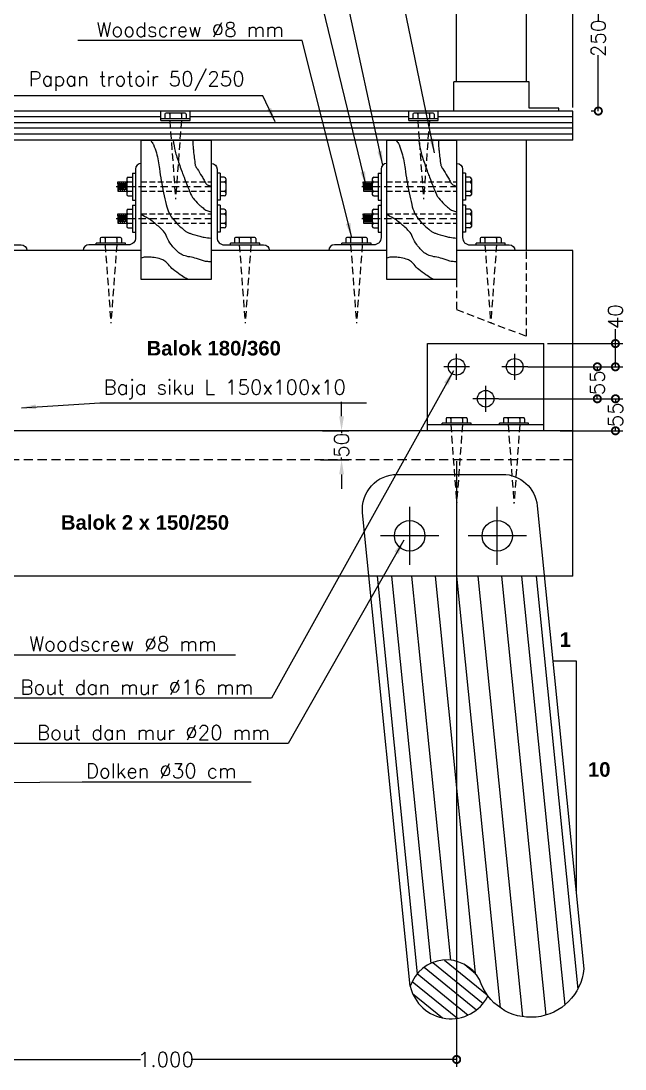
# Model space of a CAD drawing. Header units: metres. Extents: x -50 to 791, y -10 to 584.
# Drawn here: x 518.5 to 622.4, y 268.4 to 448.7 of the extents above; entities that cross this region are included whole.
import ezdxf
from ezdxf.enums import TextEntityAlignment as Align

# ---------------------------------------------------------------- set-up
doc = ezdxf.new("R2010")
doc.units = ezdxf.units.M
doc.header["$PDMODE"] = 3
doc.header["$PDSIZE"] = 5
doc.linetypes.add('DASHED2', pattern=[9.525, 6.35, -3.175])
doc.layers.get('0').update_dxf_attribs({"linetype": 'CONTINUOUS'})
doc.layers.get('DEFPOINTS').update_dxf_attribs({"linetype": 'CONTINUOUS'})
for name, color, linetype in [('ARSIRDOLKEN', 2, 'CONTINUOUS'), ('ARSIRKAYU', 2, 'CONTINUOUS'), ('BAJA', 3, 'CONTINUOUS'), ('KAYU', 3, 'CONTINUOUS'), ('UKURAN', 2, 'CONTINUOUS')]:
    doc.layers.add(name, color=color, linetype=linetype)
doc.styles.add('ARIALBOLD', font='arialbd.ttf')
doc.styles.get("Standard").update_dxf_attribs({"font": 'Simplex.shx'})
doc.dimstyles.get("Standard").update_dxf_attribs({"dimtxt": 0.18, "dimasz": 0.18, "dimexe": 0.18, "dimexo": 0.0625, "dimgap": 0.09, "dimtad": 0, "dimtih": 1, "dimtoh": 1, "dimdec": 4, "dimzin": 0, "dimdsep": 46, "dimtxsty": 'Standard', "dimcen": 0.09, "dimadec": 0, "dimazin": 0, "dimtfac": 1, "dimtdec": 4, "dimtofl": 0, "dimtmove": 0, "dimatfit": 3, "dimfxl": 1, "dimtolj": 1, "dimtzin": 0, "dimarcsym": 0})

# ---------------------------------------------------------------- blocks, each defined once
blk = doc.blocks.new('_DOTSMALL')
at = {"color": 0, "linetype": 'ByBlock', "const_width": 0.5}
blk.add_lwpolyline([(-0.0625, 0, 1), (0.0625, 0, 1)], format="xyb", close=True, dxfattribs=at)
blk = doc.blocks.new('*D58')
at = {"color": 0, "linetype": 'ByBlock'}
for p, q in [((543.75, 369.13), (543.75, 264.94)), ((643.75, 369.13), (643.75, 264.94)), ((543.75, 266.19), (589.4, 266.19)), ((643.75, 266.19), (598.1, 266.19))]:
    blk.add_line(p, q, dxfattribs=at)
at = {"layer": 'DEFPOINTS', "color": 0, "linetype": 'ByBlock'}
for p in [(543.75, 369.75), (643.75, 369.75), (643.75, 266.19)]:
    blk.add_point(p, dxfattribs=at)
at = {"color": 0, "linetype": 'ByBlock', "xscale": 2.5, "yscale": 2.5, "zscale": 2.5, "rotation": 180}
blk.add_blockref('_DOTSMALL', (543.75, 266.19), dxfattribs=at)
at = {"color": 0, "linetype": 'ByBlock', "xscale": 2.5, "yscale": 2.5, "zscale": 2.5}
blk.add_blockref('_DOTSMALL', (643.75, 266.19), dxfattribs=at)
at = {"color": 0, "linetype": 'ByBlock', "insert": (593.75, 266.19), "char_height": 2.5, "attachment_point": 5}
blk.add_mtext('\\A1;1.000', dxfattribs=at)
blk = doc.blocks.new('*D45')
at = {"color": 0, "linetype": 'ByBlock'}
for p, q in [((593.42, 509.98), (593.42, 549.35)), ((613.42, 419.98), (613.42, 549.35)), ((593.42, 548.1), (599.58, 548.1)), ((613.42, 548.1), (607.26, 548.1))]:
    blk.add_line(p, q, dxfattribs=at)
at = {"layer": 'DEFPOINTS', "color": 0, "linetype": 'ByBlock'}
for p in [(593.42, 548.1), (593.42, 509.35), (613.42, 419.35)]:
    blk.add_point(p, dxfattribs=at)
at = {"color": 0, "linetype": 'ByBlock', "xscale": 2.5, "yscale": 2.5, "zscale": 2.5, "rotation": 180}
blk.add_blockref('_DOTSMALL', (593.42, 548.1), dxfattribs=at)
at = {"color": 0, "linetype": 'ByBlock', "xscale": 2.5, "yscale": 2.5, "zscale": 2.5}
blk.add_blockref('_DOTSMALL', (613.42, 548.1), dxfattribs=at)
at = {"color": 0, "linetype": 'ByBlock', "insert": (603.42, 548.1), "char_height": 2.5, "attachment_point": 5}
blk.add_mtext('\\A1;200', dxfattribs=at)
blk = doc.blocks.new('*D56')
at = {"color": 0, "linetype": 'ByBlock'}
for p, q in [((657.92, 454.35), (669.37, 454.35)), ((668.12, 454.35), (668.12, 444.76)), ((668.12, 429.35), (668.12, 438.94)), ((667.49, 429.35), (666.87, 429.35))]:
    blk.add_line(p, q, dxfattribs=at)
at = {"layer": 'DEFPOINTS', "color": 0, "linetype": 'ByBlock'}
for p in [(657.29, 454.35), (668.12, 454.35), (668.12, 429.35)]:
    blk.add_point(p, dxfattribs=at)
at = {"color": 0, "linetype": 'ByBlock', "xscale": 2.5, "yscale": 2.5, "zscale": 2.5}
for p, rotation in [((668.12, 454.35), 90), ((668.12, 429.35), 270)]:
    blk.add_blockref('_DOTSMALL', p, dxfattribs=dict(at, rotation=rotation))
at = {"color": 0, "linetype": 'ByBlock', "insert": (668.12, 441.85), "char_height": 2.5, "attachment_point": 5, "rotation": 90}
blk.add_mtext('\\A1;250', dxfattribs=at)
blk = doc.blocks.new('*D59')
at = {"color": 0, "linetype": 'ByBlock'}
for p, q in [((671.06, 389.35), (671.06, 391.85)), ((659.37, 389.35), (672.31, 389.35)), ((671.06, 385.35), (671.06, 389.35)), ((656.59, 385.35), (672.31, 385.35))]:
    blk.add_line(p, q, dxfattribs=at)
at = {"layer": 'DEFPOINTS', "color": 0, "linetype": 'ByBlock'}
for p in [(658.75, 389.35), (671.06, 389.35), (655.97, 385.35)]:
    blk.add_point(p, dxfattribs=at)
at = {"color": 0, "linetype": 'ByBlock', "xscale": 2.5, "yscale": 2.5, "zscale": 2.5}
for p, rotation in [((671.06, 389.35), 90), ((671.06, 385.35), 270)]:
    blk.add_blockref('_DOTSMALL', p, dxfattribs=dict(at, rotation=rotation))
at = {"color": 0, "linetype": 'ByBlock', "insert": (671.06, 393.97), "char_height": 2.5, "attachment_point": 5, "rotation": 90}
blk.add_mtext('\\A1;40', dxfattribs=at)
blk = doc.blocks.new('*D60')
at = {"color": 0, "linetype": 'ByBlock'}
for p, q in [((656.01, 385.35), (669.2, 385.35)), ((667.95, 385.35), (667.95, 384.71)), ((667.95, 379.85), (667.95, 380.49)), ((651.01, 379.85), (669.2, 379.85))]:
    blk.add_line(p, q, dxfattribs=at)
at = {"layer": 'DEFPOINTS', "color": 0, "linetype": 'ByBlock'}
for p in [(655.39, 385.35), (650.39, 379.85), (667.95, 379.85)]:
    blk.add_point(p, dxfattribs=at)
at = {"color": 0, "linetype": 'ByBlock', "xscale": 2.5, "yscale": 2.5, "zscale": 2.5}
for p, rotation in [((667.95, 385.35), 90), ((667.95, 379.85), 270)]:
    blk.add_blockref('_DOTSMALL', p, dxfattribs=dict(at, rotation=rotation))
at = {"color": 0, "linetype": 'ByBlock', "insert": (667.95, 382.6), "char_height": 2.5, "attachment_point": 5, "rotation": 90}
blk.add_mtext('\\A1;55', dxfattribs=at)
blk = doc.blocks.new('*D61')
at = {"color": 0, "linetype": 'ByBlock'}
for p, q in [((667.6, 379.85), (672.32, 379.85)), ((671.07, 379.85), (671.07, 379.21)), ((661.56, 374.35), (672.32, 374.35)), ((671.07, 374.35), (671.07, 374.99))]:
    blk.add_line(p, q, dxfattribs=at)
at = {"layer": 'DEFPOINTS', "color": 0, "linetype": 'ByBlock'}
for p in [(666.97, 379.85), (660.94, 374.35), (671.07, 374.35)]:
    blk.add_point(p, dxfattribs=at)
at = {"color": 0, "linetype": 'ByBlock', "xscale": 2.5, "yscale": 2.5, "zscale": 2.5}
for p, rotation in [((671.07, 379.85), 90), ((671.07, 374.35), 270)]:
    blk.add_blockref('_DOTSMALL', p, dxfattribs=dict(at, rotation=rotation))
at = {"color": 0, "linetype": 'ByBlock', "insert": (671.07, 377.1), "char_height": 2.5, "attachment_point": 5, "rotation": 90}
blk.add_mtext('\\A1;55', dxfattribs=at)
blk = doc.blocks.new('*D62')
at = {"color": 0, "linetype": 'ByBlock'}
for p, q in [((623.96, 376.85), (623.96, 379.35)), ((620.68, 374.35), (625.21, 374.35)), ((623.96, 374.35), (623.96, 373.93)), ((623.96, 369.35), (623.96, 369.77)), ((620.32, 369.35), (625.21, 369.35)), ((623.96, 366.85), (623.96, 364.35))]:
    blk.add_line(p, q, dxfattribs=at)
for points in [[(623.55, 376.85), (624.38, 376.85), (623.96, 374.35)], [(623.55, 366.85), (624.38, 366.85), (623.96, 369.35)]]:
    blk.add_solid(points, dxfattribs=at)
at = {"layer": 'DEFPOINTS', "color": 0, "linetype": 'ByBlock'}
for p in [(620.05, 374.35), (623.96, 374.35), (619.7, 369.35)]:
    blk.add_point(p, dxfattribs=at)
at = {"color": 0, "linetype": 'ByBlock', "insert": (623.96, 371.85), "char_height": 2.5, "attachment_point": 5, "rotation": 90}
blk.add_mtext('\\A1;50', dxfattribs=at)

msp = doc.modelspace()

# ---------------------------------------------------------------- hatches: boundary and pattern name
at = {"layer": 'ARSIRDOLKEN'}
h = msp.add_hatch(dxfattribs=at)
h.set_pattern_fill('ANSI31', color=256, scale=0.5, angle=-5.7525105, style=0)
h.set_pattern_definition([(140.7525, (932.2953, 225.8956), (1.004366, 1.229392), [])])
h.paths.add_polyline_path([(585.45085, 282.63558, 0.702806868), (598.81564, 280.97395, -0.088020689), (597.36888, 283.83619, 0.654603324)])

# ---------------------------------------------------------------- linework, layer by layer
for points in [[(579.74758, 353.20818), (586.63869, 284.80262)], [(582.24738, 353.20818), (588.95943, 286.58005)], [(585.68459, 353.20818), (592.34071, 287.13527)], [(589.74676, 353.20818), (596.62874, 284.89319)], [(597.08797, 353.20818), (604.72322, 277.41578)], [(601.15014, 353.20818), (608.75889, 277.67879)], [(604.58735, 353.20818), (612.02086, 279.41842)], [(607.08715, 353.20818), (614.24644, 282.14038)]]:
    msp.add_lwpolyline(points, dxfattribs=at)
at = {"layer": 'ARSIRDOLKEN', "flags": 128}
msp.add_lwpolyline([(593.41736, 353.20818), (600.89699, 278.96055)], dxfattribs=at)
at = {"layer": 'ARSIRKAYU', "flags": 128}
for points in [[(540.75183, 428.20818, -0.019753142), (541.17679, 427.6403, -0.057646975), (541.29102, 427.42497, -0.022421784), (541.77468, 426.00254, -0.024476392), (542.09381, 424.66362, -0.013279677), (542.31244, 423.29561, 0.008637962), (542.62899, 421.18966, 0.01780603), (543.46397, 417.11414, 0.04844725), (543.96697, 415.66696, 0.05981591), (544.49672, 414.80448, 0.034968077), (545.66173, 413.52914, 0.019760716), (546.62995, 412.67795, 0.046226062), (547.0889, 412.37115, 0.043910836), (547.53717, 412.1768, 0.0120989), (549.22966, 411.65854, 0.030135018), (549.99502, 411.49325, 0.01971733), (551.18348, 411.35837)], [(544.64681, 428.20818, 0.01449346), (545.01936, 426.29804, 0.026865131), (545.30494, 425.28715, 0.00085987), (546.09525, 422.98559, 0.006988623), (546.19692, 422.70395, 0.001799327), (546.53504, 421.81654, 0.001115236), (547.0889, 420.38798, 0.006729631), (547.49871, 419.37827, 0.009814086), (547.80249, 418.69554, 0.062915157), (548.10797, 418.21252, 0.025642408), (549.05126, 417.18125, 0.021150283), (549.49062, 416.783, 0.015664869), (550.12164, 416.29049, 0.069398475), (550.47761, 416.09932, 0.038070647), (551.18348, 415.89775)], [(548.03563, 428.20818, 0.007338165), (548.09427, 427.08129, 0.011373161), (548.15928, 426.35607, 0.00627569), (548.46069, 423.95159, 0.081818545), (548.51607, 423.77286, 0.026580705), (548.79712, 423.27852, -0.010004523), (549.58645, 421.99134, -0.005806736), (549.98137, 421.29915, 0.007232219), (550.30003, 420.74428, 0.138654003), (550.51894, 420.53644, 0.05784113), (551.18348, 420.27995)], [(582.98571, 428.20818, -0.019753142), (583.41067, 427.6403, -0.057646975), (583.52491, 427.42497, -0.022421784), (584.00857, 426.00254, -0.024476392), (584.32769, 424.66362, -0.013279677), (584.54633, 423.29561, 0.008637962), (584.86288, 421.18966, 0.01780603), (585.69786, 417.11414, 0.04844725), (586.20085, 415.66696, 0.05981591), (586.73061, 414.80448, 0.034968077), (587.89562, 413.52914, 0.019760716), (588.86384, 412.67795, 0.046226062), (589.32279, 412.37115, 0.043910836), (589.77105, 412.1768, 0.0120989), (591.46355, 411.65854, 0.030135018), (592.22891, 411.49325, 0.01971733), (593.41736, 411.35837)], [(586.88069, 428.20818, 0.01449346), (587.25325, 426.29804, 0.026865131), (587.53883, 425.28715, 0.00085987), (588.32913, 422.98559, 0.006988623), (588.43081, 422.70395, 0.001799327), (588.76893, 421.81654, 0.001115236), (589.32279, 420.38798, 0.006729631), (589.7326, 419.37827, 0.009814086), (590.03638, 418.69554, 0.062915157), (590.34185, 418.21252, 0.025642408), (591.28515, 417.18125, 0.021150283), (591.7245, 416.783, 0.015664869), (592.35553, 416.29049, 0.069398475), (592.7115, 416.09932, 0.038070647), (593.41736, 415.89775)], [(590.26952, 428.20818, 0.007338165), (590.32815, 427.08129, 0.011373161), (590.39317, 426.35607, 0.00627569), (590.69457, 423.95159, 0.081818545), (590.74996, 423.77286, 0.026580705), (591.03101, 423.27852, -0.010004523), (591.82033, 421.99134, -0.005806736), (592.21525, 421.29915, 0.007232219), (592.53392, 420.74428, 0.138654003), (592.75283, 420.53644, 0.05784113), (593.41736, 420.27995)], [(551.18348, 407.29448, -0.027525899), (550.41042, 407.3112, -0.055452058), (550.03244, 407.3829, -0.011264741), (549.37996, 407.59969, 0.010718179), (548.69447, 407.82828, 0.034774183), (547.50913, 408.10696, -0.039385086), (546.46451, 408.36273, -0.100157139), (545.63207, 408.8377, -0.049804136), (544.32376, 410.23333, -0.072287288), (543.60632, 411.51814, 0.0886207), (542.98579, 412.5493, 0.033547576), (542.30304, 413.2318, 0.017205157), (540.84503, 414.4199, 0.03572042), (540.2514, 414.80707, 0.02118041), (539.18348, 415.34171)], [(593.41736, 407.29448, -0.027525899), (592.64431, 407.3112, -0.055452058), (592.26633, 407.3829, -0.011264741), (591.61385, 407.59969, 0.010718179), (590.92836, 407.82828, 0.034774183), (589.74302, 408.10696, -0.039385086), (588.6984, 408.36273, -0.100157139), (587.86596, 408.8377, -0.049804136), (586.55764, 410.23333, -0.072287288), (585.8402, 411.51814, 0.0886207), (585.21967, 412.5493, 0.033547576), (584.53693, 413.2318, 0.017205157), (583.07892, 414.4199, 0.03572042), (582.48529, 414.80707, 0.02118041), (581.41736, 415.34171)], [(547.32183, 404.20818, -0.007656834), (546.93757, 404.38163, -0.024532231), (546.82131, 404.4434, -0.01955886), (545.89352, 405.04667, -0.014266104), (544.68055, 405.95768, -0.06501111), (543.88418, 406.78185, 0.085778271), (543.25338, 407.3829, 0.067295097), (542.52202, 407.74137, 0.046650782), (541.38022, 408.00643, 0.012961926), (540.90226, 408.05871, 0.01049923), (540.30984, 408.09551, 0.047465691), (539.86937, 408.07177, 0.029825894), (539.18348, 407.92678)], [(589.55571, 404.20818, -0.007656834), (589.17146, 404.38163, -0.024532231), (589.05519, 404.4434, -0.01955886), (588.12741, 405.04667, -0.014266104), (586.91444, 405.95768, -0.06501111), (586.11807, 406.78185, 0.085778271), (585.48727, 407.3829, 0.067295097), (584.75591, 407.74137, 0.046650782), (583.61411, 408.00643, 0.012961926), (583.13614, 408.05871, 0.01049923), (582.54373, 408.09551, 0.047465691), (582.10325, 408.07177, 0.029825894), (581.41736, 407.92678)]]:
    msp.add_lwpolyline(points, format="xyb", dxfattribs=at)
at = {"layer": 'BAJA'}
for points in [[(537.68348, 422.53847), (538.18348, 422.53847)], [(552.73301, 422.53847), (552.23301, 422.53847)], [(579.91736, 422.53847), (580.41736, 422.53847)], [(594.96689, 422.53847), (594.46689, 422.53847)], [(535.28788, 419.40818), (535.13667, 421.00818)], [(535.1645, 421.00818), (535.1645, 419.40818)], [(535.1645, 421.00818), (537.68348, 421.00818)], [(535.45794, 419.63163), (535.34588, 420.81737)], [(535.632, 419.40818), (535.48079, 421.00818)], [(535.80206, 419.63163), (535.69, 420.81737)], [(535.97612, 419.40818), (535.82491, 421.00818)], [(536.14618, 419.63163), (536.03412, 420.81737)], [(536.32024, 419.40818), (536.16903, 421.00818)], [(536.50942, 419.63163), (536.39736, 420.81737)], [(536.68348, 419.40818), (536.53227, 421.00818)], [(536.95076, 421.81002), (537.68348, 421.81002)], [(553.46572, 421.81002), (552.73301, 421.81002)], [(577.52176, 419.40818), (577.37055, 421.00818)], [(577.39838, 421.00818), (579.91736, 421.00818)], [(577.39838, 421.00818), (577.39838, 419.40818)], [(577.69182, 419.63163), (577.57977, 420.81737)], [(577.86589, 419.40818), (577.71468, 421.00818)], [(578.03595, 419.63163), (577.92389, 420.81737)], [(578.21001, 419.40818), (578.0588, 421.00818)], [(578.38006, 419.63163), (578.268, 420.81737)], [(578.55412, 419.40818), (578.40291, 421.00818)], [(578.7433, 419.63163), (578.63124, 420.81737)], [(578.91736, 419.40818), (578.76615, 421.00818)], [(579.18465, 421.81002), (579.91736, 421.81002)], [(595.69961, 421.81002), (594.96689, 421.81002)], [(535.1645, 419.40818), (537.68348, 419.40818)], [(536.95076, 418.60633), (537.68348, 418.60633)], [(553.46572, 418.60633), (552.73301, 418.60633)], [(577.39838, 419.40818), (579.91736, 419.40818)], [(579.18465, 418.60633), (579.91736, 418.60633)], [(595.69961, 418.60633), (594.96689, 418.60633)], [(537.68348, 417.87789), (538.18348, 417.87789)], [(537.68348, 417.03847), (538.18348, 417.03847)], [(552.73301, 417.87789), (552.23301, 417.87789)], [(552.73301, 417.03847), (552.23301, 417.03847)], [(579.91736, 417.87789), (580.41736, 417.87789)], [(579.91736, 417.03847), (580.41736, 417.03847)], [(594.96689, 417.87789), (594.46689, 417.87789)], [(594.96689, 417.03847), (594.46689, 417.03847)], [(535.28788, 413.90818), (535.13667, 415.50818)], [(535.1645, 415.50818), (537.68348, 415.50818)], [(535.1645, 415.50818), (535.1645, 413.90818)], [(535.45794, 414.13163), (535.34588, 415.31737)], [(535.632, 413.90818), (535.48079, 415.50818)], [(535.80206, 414.13163), (535.69, 415.31737)], [(535.97612, 413.90818), (535.82491, 415.50818)], [(536.14618, 414.13163), (536.03412, 415.31737)], [(536.32024, 413.90818), (536.16903, 415.50818)], [(536.50942, 414.13163), (536.39736, 415.31737)], [(536.68348, 413.90818), (536.53227, 415.50818)], [(536.95076, 416.31002), (537.68348, 416.31002)], [(553.46572, 416.31002), (552.73301, 416.31002)], [(577.52176, 413.90818), (577.37055, 415.50818)], [(577.39838, 415.50818), (577.39838, 413.90818)], [(577.39838, 415.50818), (579.91736, 415.50818)], [(577.69182, 414.13163), (577.57977, 415.31737)], [(577.86589, 413.90818), (577.71468, 415.50818)], [(578.03595, 414.13163), (577.92389, 415.31737)], [(578.21001, 413.90818), (578.0588, 415.50818)], [(578.38006, 414.13163), (578.268, 415.31737)], [(578.55412, 413.90818), (578.40291, 415.50818)], [(578.7433, 414.13163), (578.63124, 415.31737)], [(578.91736, 413.90818), (578.76615, 415.50818)], [(579.18465, 416.31002), (579.91736, 416.31002)], [(595.69961, 416.31002), (594.96689, 416.31002)], [(535.1645, 413.90818), (537.68348, 413.90818)], [(536.95076, 413.10633), (537.68348, 413.10633)], [(553.46572, 413.10633), (552.73301, 413.10633)], [(577.39838, 413.90818), (579.91736, 413.90818)], [(579.18465, 413.10633), (579.91736, 413.10633)], [(595.69961, 413.10633), (594.96689, 413.10633)], [(537.68348, 412.37789), (538.18348, 412.37789)], [(552.73301, 412.37789), (552.23301, 412.37789)], [(579.91736, 412.37789), (580.41736, 412.37789)], [(594.96689, 412.37789), (594.46689, 412.37789)]]:
    msp.add_lwpolyline(points, dxfattribs=at)
at = {"layer": 'BAJA', "linetype": 'DASHED2', "ltscale": 0.2, "flags": 128}
for points in [[(534.88768, 420.20818), (551.18348, 420.20818)], [(577.12157, 420.20818), (593.41736, 420.20818)], [(534.88768, 414.70818), (551.18348, 414.70818)], [(577.12157, 414.70818), (593.41736, 414.70818)]]:
    msp.add_lwpolyline(points, dxfattribs=at)
at = {"layer": 'BAJA', "linetype": 'DASHED2', "ltscale": 0.15}
for points in [[(539.18348, 421.00818), (551.18348, 421.00818)], [(552.73301, 421.00818), (553.46572, 421.00818)], [(581.41736, 421.00818), (593.41736, 421.00818)], [(594.96689, 421.00818), (595.69961, 421.00818)], [(539.18348, 419.40818), (551.18348, 419.40818)], [(552.73301, 419.40818), (553.46572, 419.40818)], [(581.41736, 419.40818), (593.41736, 419.40818)], [(594.96689, 419.40818), (595.69961, 419.40818)], [(539.18348, 415.50818), (551.18348, 415.50818)], [(552.73301, 415.50818), (553.46572, 415.50818)], [(581.41736, 415.50818), (593.41736, 415.50818)], [(594.96689, 415.50818), (595.69961, 415.50818)], [(539.18348, 413.90818), (551.18348, 413.90818)], [(552.73301, 413.90818), (553.46572, 413.90818)], [(581.41736, 413.90818), (593.41736, 413.90818)], [(594.96689, 413.90818), (595.69961, 413.90818)]]:
    msp.add_lwpolyline(points, dxfattribs=at)
at = {"layer": 'BAJA'}
for centre, start, end in [((536.95076, 421.54274), 90, 180), ((536.95076, 421.27546), 180, 270), ((536.95076, 420.7409), 90, 180), ((553.46572, 421.54274), 360, 90), ((553.46572, 421.27546), 270, 0), ((553.46572, 420.7409), 360, 90), ((579.18465, 421.54274), 90, 180), ((579.18465, 421.27546), 180, 270), ((579.18465, 420.7409), 90, 180), ((595.69961, 421.54274), 360, 90), ((595.69961, 421.27546), 270, 0), ((595.69961, 420.7409), 360, 90), ((536.95076, 419.67546), 180, 270), ((536.95076, 419.1409), 90, 180), ((536.95076, 418.87362), 180, 270), ((553.46572, 419.67546), 270, 0), ((553.46572, 419.1409), 360, 90), ((553.46572, 418.87362), 270, 0), ((579.18465, 419.67546), 180, 270), ((579.18465, 419.1409), 90, 180), ((579.18465, 418.87362), 180, 270), ((595.69961, 419.67546), 270, 0), ((595.69961, 419.1409), 360, 90), ((595.69961, 418.87362), 270, 0), ((536.95076, 416.04274), 90, 180), ((536.95076, 415.77546), 180, 270), ((536.95076, 415.2409), 90, 180), ((553.46572, 416.04274), 360, 90), ((553.46572, 415.77546), 270, 0), ((553.46572, 415.2409), 360, 90), ((579.18465, 416.04274), 90, 180), ((579.18465, 415.77546), 180, 270), ((579.18465, 415.2409), 90, 180), ((595.69961, 416.04274), 360, 90), ((595.69961, 415.77546), 270, 0), ((595.69961, 415.2409), 360, 90), ((536.95076, 414.17546), 180, 270), ((536.95076, 413.6409), 90, 180), ((536.95076, 413.37362), 180, 270), ((553.46572, 414.17546), 270, 0), ((553.46572, 413.6409), 360, 90), ((553.46572, 413.37362), 270, 0), ((579.18465, 414.17546), 180, 270), ((579.18465, 413.6409), 90, 180), ((579.18465, 413.37362), 180, 270), ((595.69961, 414.17546), 270, 0), ((595.69961, 413.6409), 360, 90), ((595.69961, 413.37362), 270, 0)]:
    msp.add_arc(centre, 0.26728, start, end, dxfattribs=at)
at = {"layer": 'KAYU'}
for p, q in [((593.41736, 386.9858), (593.41736, 391.43056)), ((603.41736, 386.9858), (603.41736, 391.43056)), ((595.63975, 389.20818), (591.19498, 389.20818)), ((605.63975, 389.20818), (601.19498, 389.20818)), ((598.41736, 381.4858), (598.41736, 385.93056)), ((600.63975, 383.70818), (596.19498, 383.70818)), ((585.3446, 355.13708), (585.3446, 365.13708)), ((600.41623, 355.13708), (600.41623, 365.13708)), ((590.3446, 360.13708), (580.3446, 360.13708)), ((605.41623, 360.13708), (595.41623, 360.13708))]:
    msp.add_line(p, q, dxfattribs=at)
for points in [[(605.41736, 438.20818), (605.41736, 523.20818)], [(593.41736, 438.20818), (593.41736, 458.20818)], [(592.91736, 433.20818), (592.91736, 438.20818)], [(605.91736, 433.70818), (605.91736, 438.20818)], [(542.56675, 431.58905), (542.56675, 433.20818)], [(546.71979, 432.83606), (543.43759, 432.83606)], [(547.59064, 431.58905), (547.59064, 433.20818)], [(585.21923, 431.58905), (585.21923, 433.20818)], [(589.37228, 432.83606), (586.09007, 432.83606)], [(590.24312, 431.58905), (590.24312, 433.20818)], [(611.02204, 433.20818), (611.02204, 433.70818)], [(613.41736, 428.20818), (613.41736, 433.20818)], [(547.59064, 431.87682), (542.56675, 431.87682)], [(542.56675, 431.58905), (547.59064, 431.58905)], [(543.26222, 432.66069), (543.26222, 431.87682)], [(544.07869, 432.66069), (544.07869, 431.87682)], [(546.07869, 432.66069), (546.07869, 431.87682)], [(546.89517, 432.66069), (546.89517, 431.87682)], [(590.24312, 431.87682), (585.21923, 431.87682)], [(585.21923, 431.58905), (590.24312, 431.58905)], [(585.9147, 432.66069), (585.9147, 431.87682)], [(586.73117, 432.66069), (586.73117, 431.87682)], [(588.73117, 432.66069), (588.73117, 431.87682)], [(589.54765, 432.66069), (589.54765, 431.87682)], [(605.41736, 409.20818), (605.41736, 428.20818)], [(537.68348, 422.53847), (537.68348, 417.87789)], [(552.73301, 422.53847), (552.73301, 417.87789)], [(579.91736, 422.53847), (579.91736, 417.87789)], [(594.96689, 422.53847), (594.96689, 417.87789)], [(536.68348, 421.54274), (536.68348, 418.87362)], [(553.73301, 421.54274), (553.73301, 418.87362)], [(578.91736, 421.54274), (578.91736, 418.87362)], [(595.96689, 421.54274), (595.96689, 418.87362)], [(537.68348, 417.03847), (537.68348, 412.37789)], [(552.73301, 417.03847), (552.73301, 412.37789)], [(579.91736, 417.03847), (579.91736, 412.37789)], [(594.96689, 417.03847), (594.96689, 412.37789)], [(536.68348, 416.04274), (536.68348, 413.37362)], [(553.73301, 416.04274), (553.73301, 413.37362)], [(578.91736, 416.04274), (578.91736, 413.37362)], [(595.96689, 416.04274), (595.96689, 413.37362)], [(532.14298, 411.27982), (532.14298, 410.49595)], [(535.60056, 411.45519), (532.31836, 411.45519)], [(532.95946, 411.27982), (532.95946, 410.49595)], [(534.95946, 411.27982), (534.95946, 410.49595)], [(535.77593, 411.27982), (535.77593, 410.49595)], [(555.23005, 411.27982), (555.23005, 410.49595)], [(558.68763, 411.45519), (555.40542, 411.45519)], [(556.04653, 411.27982), (556.04653, 410.49595)], [(558.04653, 411.27982), (558.04653, 410.49595)], [(558.863, 411.27982), (558.863, 410.49595)], [(574.37687, 411.27982), (574.37687, 410.49595)], [(577.83445, 411.45519), (574.55224, 411.45519)], [(575.19334, 411.27982), (575.19334, 410.49595)], [(577.19334, 411.27982), (577.19334, 410.49595)], [(578.00982, 411.27982), (578.00982, 410.49595)], [(597.46394, 411.27982), (597.46394, 410.49595)], [(600.92151, 411.45519), (597.63931, 411.45519)], [(598.28041, 411.27982), (598.28041, 410.49595)], [(600.28041, 411.27982), (600.28041, 410.49595)], [(601.09689, 411.27982), (601.09689, 410.49595)], [(531.44751, 410.20818), (531.44751, 410.49595)], [(536.4714, 410.49595), (531.44751, 410.49595)], [(536.4714, 410.20818), (536.4714, 410.49595)], [(559.55847, 410.49595), (554.53458, 410.49595)], [(554.53458, 410.20818), (554.53458, 410.49595)], [(559.55847, 410.20818), (559.55847, 410.49595)], [(578.70529, 410.49595), (573.6814, 410.49595)], [(573.6814, 410.20818), (573.6814, 410.49595)], [(578.70529, 410.20818), (578.70529, 410.49595)], [(596.76847, 410.20818), (596.76847, 410.49595)], [(601.79236, 410.49595), (596.76847, 410.49595)], [(601.79236, 410.20818), (601.79236, 410.49595)], [(613.41736, 353.20818), (613.41736, 409.20818)], [(588.41736, 378.20818), (588.41736, 393.20818)], [(588.41736, 393.20818), (608.41736, 393.20818)], [(608.41736, 378.20818), (608.41736, 393.20818)], [(595.05847, 380.45519), (591.77626, 380.45519)], [(604.92721, 380.45519), (601.645, 380.45519)], [(608.41736, 379.20818), (588.41736, 379.20818)], [(595.92931, 379.49595), (590.90542, 379.49595)], [(590.90542, 379.20818), (590.90542, 379.49595)], [(591.60089, 380.27982), (591.60089, 379.49595)], [(592.41736, 380.27982), (592.41736, 379.49595)], [(594.41736, 380.27982), (594.41736, 379.49595)], [(595.23384, 380.27982), (595.23384, 379.49595)], [(595.92931, 379.20818), (595.92931, 379.49595)], [(605.79805, 379.49595), (600.77416, 379.49595)], [(600.77416, 379.20818), (600.77416, 379.49595)], [(601.46963, 380.27982), (601.46963, 379.49595)], [(602.28611, 380.27982), (602.28611, 379.49595)], [(604.28611, 380.27982), (604.28611, 379.49595)], [(605.10258, 380.27982), (605.10258, 379.49595)], [(605.79805, 379.20818), (605.79805, 379.49595)], [(613.41736, 378.20818), (492.41736, 378.20818)], [(613.41736, 353.20818), (368.04411, 353.20818)]]:
    msp.add_lwpolyline(points, dxfattribs=at)
at = {"layer": 'KAYU', "ltscale": 0.25, "flags": 128}
for points in [[(605.91736, 438.20818), (592.91736, 438.20818)], [(613.41736, 433.20818), (493.41736, 433.20818)], [(611.02204, 433.70818), (605.91736, 433.70818)], [(613.41736, 431.19743), (493.41736, 431.19743)], [(542.56675, 432.23956), (506.18286, 432.23956)], [(585.21923, 432.23956), (547.59064, 432.23956)], [(613.41736, 432.23956), (590.24312, 432.23956)], [(613.41736, 430.23758), (493.41736, 430.23758)], [(613.41736, 429.25031), (493.41736, 429.25031)], [(613.41736, 428.20818), (493.41736, 428.20818)], [(539.18348, 409.20818), (509.41736, 409.20818)], [(581.41736, 409.20818), (551.18348, 409.20818)], [(613.41736, 409.20818), (593.41736, 409.20818)]]:
    msp.add_lwpolyline(points, dxfattribs=at)
at = {"layer": 'KAYU', "linetype": 'DASHED2', "ltscale": 0.2, "flags": 128}
for points in [[(544.07869, 431.58905), (545.07869, 418.07197)], [(546.07869, 431.58905), (545.07869, 418.07197)], [(586.73117, 431.58905), (587.73117, 418.07197)], [(588.73117, 431.58905), (587.73117, 418.07197)], [(532.95946, 410.20818), (533.95946, 396.6911)], [(534.95946, 410.20818), (533.95946, 396.6911)], [(556.04653, 410.20818), (557.04653, 396.6911)], [(558.04653, 410.20818), (557.04653, 396.6911)], [(575.19334, 410.20818), (576.19334, 396.6911)], [(577.19334, 410.20818), (576.19334, 396.6911)], [(598.28041, 410.20818), (599.28041, 396.6911)], [(600.28041, 410.20818), (599.28041, 396.6911)], [(592.41736, 379.20818), (593.41736, 365.6911)], [(594.41736, 379.20818), (593.41736, 365.6911)], [(602.28611, 379.20818), (603.28611, 365.6911)], [(604.28611, 379.20818), (603.28611, 365.6911)]]:
    msp.add_lwpolyline(points, dxfattribs=at)
at = {"layer": 'KAYU', "flags": 128}
for points in [[(551.18348, 404.20818), (539.18348, 404.20818), (539.18348, 428.20818), (551.18348, 428.20818)], [(593.41736, 404.20818), (581.41736, 404.20818), (581.41736, 428.20818), (593.41736, 428.20818)]]:
    msp.add_lwpolyline(points, close=True, dxfattribs=at)
at = {"layer": 'KAYU'}
for points in [[(539.18348, 424.20818, 0.414213562), (538.18348, 423.20818), (538.18348, 411.3157)], [(551.22254, 424.20818, -0.414213562), (552.22254, 423.20818), (552.22254, 411.3157)], [(581.41736, 424.20818, 0.414213562), (580.41736, 423.20818), (580.41736, 411.3157)], [(593.45642, 424.20818, -0.414213562), (594.45642, 423.20818), (594.45642, 411.3157)], [(538.18348, 411.44314, -0.446421695), (536.94852, 410.20818, -0.446421695)], [(552.22254, 411.44314, 0.446421695), (553.4575, 410.20818, 0.446421695)], [(580.41736, 411.44314, -0.446421695), (579.1824, 410.20818, -0.446421695)], [(594.45642, 411.44314, 0.446421695), (595.69139, 410.20818, 0.446421695)], [(511.61572, 410.20818), (518.5082, 410.20818, -0.414213562), (519.5082, 409.20818)], [(537.07596, 410.20818), (530.18348, 410.20818, 0.414213562), (529.18348, 409.20818)], [(553.33006, 410.20818), (560.22254, 410.20818, -0.414213562), (561.22254, 409.20818)], [(579.30984, 410.20818), (572.41736, 410.20818, 0.414213562), (571.41736, 409.20818)], [(595.56395, 410.20818), (602.45642, 410.20818, -0.414213562), (603.45642, 409.20818)], [(585.45085, 282.63558), (577.24353, 364.10679, -0.443935368), (583.21331, 370.70818), (601.30442, 370.70818, -0.385103548), (607.2742, 365.30957), (615.29978, 285.64253)], [(615.29978, 285.64253, -0.824308274), (597.36888, 283.83619, 0.654603324), (585.45085, 282.63558, 0.702806868), (598.81564, 280.97395, 0.702806868)]]:
    msp.add_lwpolyline(points, format="xyb", dxfattribs=at)
at = {"layer": 'KAYU', "linetype": 'DASHED2', "ltscale": 0.2}
for points in [[(605.41736, 394.46482), (605.41736, 409.20818)], [(593.41736, 404.20818), (593.41736, 399.0543), (605.41736, 394.46482)]]:
    msp.add_lwpolyline(points, dxfattribs=at)
at = {"layer": 'KAYU', "linetype": 'DASHED2', "ltscale": 0.25, "flags": 128}
msp.add_lwpolyline([(613.41736, 373.20818), (493.41736, 373.20818)], dxfattribs=at)
at = {"layer": 'KAYU'}
for centre, radius in [((593.41736, 389.20818), 1.42614), ((603.41736, 389.20818), 1.42614), ((598.41736, 383.70818), 1.42614), ((585.3446, 360.13708), 2.619), ((600.41623, 360.13708), 2.619)]:
    msp.add_circle(centre, radius, dxfattribs=at)
for centre, start, end in [((543.43759, 432.66069), 90, 180), ((543.90332, 432.66069), 360, 90), ((544.25406, 432.66069), 90, 180), ((545.90332, 432.66069), 360, 90), ((546.25406, 432.66069), 90, 180), ((546.71979, 432.66069), 360, 90), ((586.09007, 432.66069), 90, 180), ((586.5558, 432.66069), 360, 90), ((586.90654, 432.66069), 90, 180), ((588.5558, 432.66069), 360, 90), ((588.90654, 432.66069), 90, 180), ((589.37228, 432.66069), 360, 90), ((532.31836, 411.27982), 90, 180), ((532.78409, 411.27982), 360, 90), ((533.13483, 411.27982), 90, 180), ((534.78409, 411.27982), 360, 90), ((535.13483, 411.27982), 90, 180), ((535.60056, 411.27982), 360, 90), ((555.40542, 411.27982), 90, 180), ((555.87116, 411.27982), 360, 90), ((556.2219, 411.27982), 90, 180), ((557.87116, 411.27982), 360, 90), ((558.2219, 411.27982), 90, 180), ((558.68763, 411.27982), 360, 90), ((574.55224, 411.27982), 90, 180), ((575.01797, 411.27982), 360, 90), ((575.36871, 411.27982), 90, 180), ((577.01797, 411.27982), 360, 90), ((577.36871, 411.27982), 90, 180), ((577.83445, 411.27982), 360, 90), ((597.63931, 411.27982), 90, 180), ((598.10504, 411.27982), 360, 90), ((598.45578, 411.27982), 90, 180), ((600.10504, 411.27982), 360, 90), ((600.45578, 411.27982), 90, 180), ((600.92151, 411.27982), 360, 90), ((591.77626, 380.27982), 90, 180), ((592.24199, 380.27982), 360, 90), ((592.59273, 380.27982), 90, 180), ((594.24199, 380.27982), 360, 90), ((594.59273, 380.27982), 90, 180), ((595.05847, 380.27982), 360, 90), ((601.645, 380.27982), 90, 180), ((602.11074, 380.27982), 360, 90), ((602.46148, 380.27982), 90, 180), ((604.11074, 380.27982), 360, 90), ((604.46148, 380.27982), 90, 180), ((604.92721, 380.27982), 360, 90)]:
    msp.add_arc(centre, 0.17537, start, end, dxfattribs=at)
at = {"layer": 'UKURAN'}
msp.add_lwpolyline([(609.96495, 338.59946), (613.99561, 338.59946), (613.99561, 298.5885)], dxfattribs=at)

# ---------------------------------------------------------------- texts
at = {"layer": 'BAJA', "insert": (532.70235, 385.28262), "char_height": 2.5, "attachment_point": 4}
msp.add_mtext('\\A1;Baja siku L 150x100x10', dxfattribs=at)
at = {"layer": 'UKURAN', "style": 'ARIALBOLD'}
for s, p in [('Balok 180/360', (551.64608, 391.16261)), ('Balok 2 x 150/250', (539.81961, 361.18271)), ('1', (612.12909, 341.03056))]:
    msp.add_text(s, height=2.5, dxfattribs=at).set_placement(p, align=Align.CENTER)
msp.add_text('10', height=2.5, dxfattribs=at).set_placement((615.99824, 318.68748))
at = {"layer": 'UKURAN', "char_height": 2.5}
for s, insert, attachment_point in [('\\A1;Woodscrew %%c8 mm', (563.726, 447.21439), 6), ('\\A1;Papan trotoir 50/250', (556.97167, 438.33929), 6), ('\\A1;Woodscrew %%c8 mm', (519.90467, 341.54753), 4), ('\\A1;Bout dan mur %%c16 mm', (558.46969, 334.09244), 6), ('\\A1;Bout dan mur %%c20 mm', (561.31362, 326.28236), 6), ('\\A1;Dolken %%c30 cm', (529.65124, 319.708), 4)]:
    msp.add_mtext(s, dxfattribs=dict(at, insert=insert, attachment_point=attachment_point))

# ---------------------------------------------------------------- dimensions: what is measured, and where the dimension line sits
at = {"layer": 'BAJA'}
dim = msp.add_linear_dim(base=(573.63434, 378.20818), p1=(569.36844, 373.20818), p2=(569.72394, 378.20818), angle=90, text='50', dimstyle='Standard', override={"dimtxt": 2.5, "dimasz": 2.5, "dimexe": 1.25, "dimexo": 0.625, "dimgap": 0.625, "dimtih": 0, "dimtoh": 0, "dimzin": 8, "dimlunit": 6, "dimcen": 2.5, "dimtofl": 1}, dxfattribs=at)
dim.commit()
dim.dimension.update_dxf_attribs({"geometry": '*D62', "text_midpoint": (573.63434, 375.70818), "insert": (-50.33, 3.85848)})
at = {"layer": 'UKURAN'}
for base, p1, p2, text, picture, middle, set_off in [((593.41736, 561.95947), (613.41736, 433.20818), (593.41736, 523.20818), '200', '*D45', (603.41736, 561.95947), (0, 13.85798)), ((593.41736, 270.04499), (493.41736, 373.61191), (593.41736, 373.61191), '1.000', '*D58', (543.41736, 270.04499), (-50.33, 3.85848))]:
    dim = msp.add_linear_dim(base=base, p1=p1, p2=p2, text=text, dimstyle='Standard', override={"dimtxt": 2.5, "dimasz": 2.5, "dimexe": 1.25, "dimexo": 0.625, "dimgap": 0.625, "dimtih": 0, "dimtoh": 0, "dimzin": 8, "dimlunit": 6, "dimblk1": 'DOTSMALL', "dimblk2": 'DOTSMALL', "dimsah": 1, "dimcen": 2.5, "dimtofl": 1}, dxfattribs=at)
    dim.commit()
    dim.dimension.update_dxf_attribs({"geometry": picture, "text_midpoint": middle, "insert": set_off})
for base, p1, p2, text, picture, middle in [((617.78929, 458.20818), (617.78929, 433.20818), (606.96019, 458.20818), '250', '*D56', (617.78929, 445.70818)), ((620.7334, 393.20818), (605.63975, 389.20818), (608.41736, 393.20818), '40', '*D59', (620.7334, 397.8296)), ((617.61937, 383.70818), (605.05587, 389.20818), (600.05587, 383.70818), '55', '*D60', (617.61937, 386.45818)), ((620.74427, 378.20818), (616.64204, 383.70818), (610.60615, 378.20818), '55', '*D61', (620.74427, 380.95818))]:
    dim = msp.add_linear_dim(base=base, p1=p1, p2=p2, angle=90, text=text, dimstyle='Standard', override={"dimtxt": 2.5, "dimasz": 2.5, "dimexe": 1.25, "dimexo": 0.625, "dimgap": 0.625, "dimtih": 0, "dimtoh": 0, "dimzin": 8, "dimlunit": 6, "dimblk1": 'DOTSMALL', "dimblk2": 'DOTSMALL', "dimsah": 1, "dimcen": 2.5, "dimtofl": 1}, dxfattribs=at)
    dim.commit()
    dim.dimension.update_dxf_attribs({"geometry": picture, "text_midpoint": middle, "insert": (-50.33, 3.85848)})

# ---------------------------------------------------------------- leaders
at = {"layer": 'BAJA', "annotation_type": 0, "has_hookline": 1, "hookline_direction": 0, "text_width": 45.2381}
msp.add_leader([(518.56869, 382.17259), (532.07735, 382.99095)], dimstyle='Standard', override={"dimtxt": 2.5, "dimasz": 2.5, "dimexe": 1.25, "dimexo": 0.625, "dimgap": 0.625, "dimtad": 1, "dimtih": 0, "dimtoh": 0, "dimzin": 8, "dimcen": 2.5, "dimtofl": 1}, dxfattribs=at)
at = {"layer": 'UKURAN', "annotation_type": 0, "has_hookline": 1}
for points, hookline_direction, text_width in [([(589.59087, 425.99916), (580.00418, 473.08494), (577.50418, 473.08494)], 1, 27.97619), ([(580.70359, 423.86914), (571.82788, 465.15795), (569.32788, 465.15795)], 1, 45.2381), ([(577.85967, 420.3191), (569.33944, 455.6345), (566.83944, 455.6345)], 1, 44.64286), ([(575.37123, 411.444), (566.851, 445.33939), (564.351, 445.33939)], 1, 35.47619), ([(562.21805, 431.32422), (560.09667, 435.80953), (557.59667, 435.80953)], 1, 41.78571), ([(592.86635, 388.49305), (561.59469, 332.21744), (559.09469, 332.21744)], 1, 44.64286), ([(512.88083, 370.74286), (516.77967, 339.67253), (519.27967, 339.67253)], 0, 35.47619), ([(584.33456, 359.38273), (564.43862, 324.40736), (561.93862, 324.40736)], 1, 45.11905), ([(513.99277, 317.70051), (529.02624, 317.833)], 0, 28.45238)]:
    msp.add_leader(points, dimstyle='Standard', override={"dimtxt": 2.5, "dimasz": 2.5, "dimexe": 1.25, "dimexo": 0.625, "dimgap": 0.625, "dimtad": 1, "dimtih": 0, "dimtoh": 0, "dimzin": 8, "dimcen": 2.5, "dimtofl": 1}, dxfattribs=dict(at, hookline_direction=hookline_direction, text_width=text_width))

doc.saveas('drawing.dxf')
